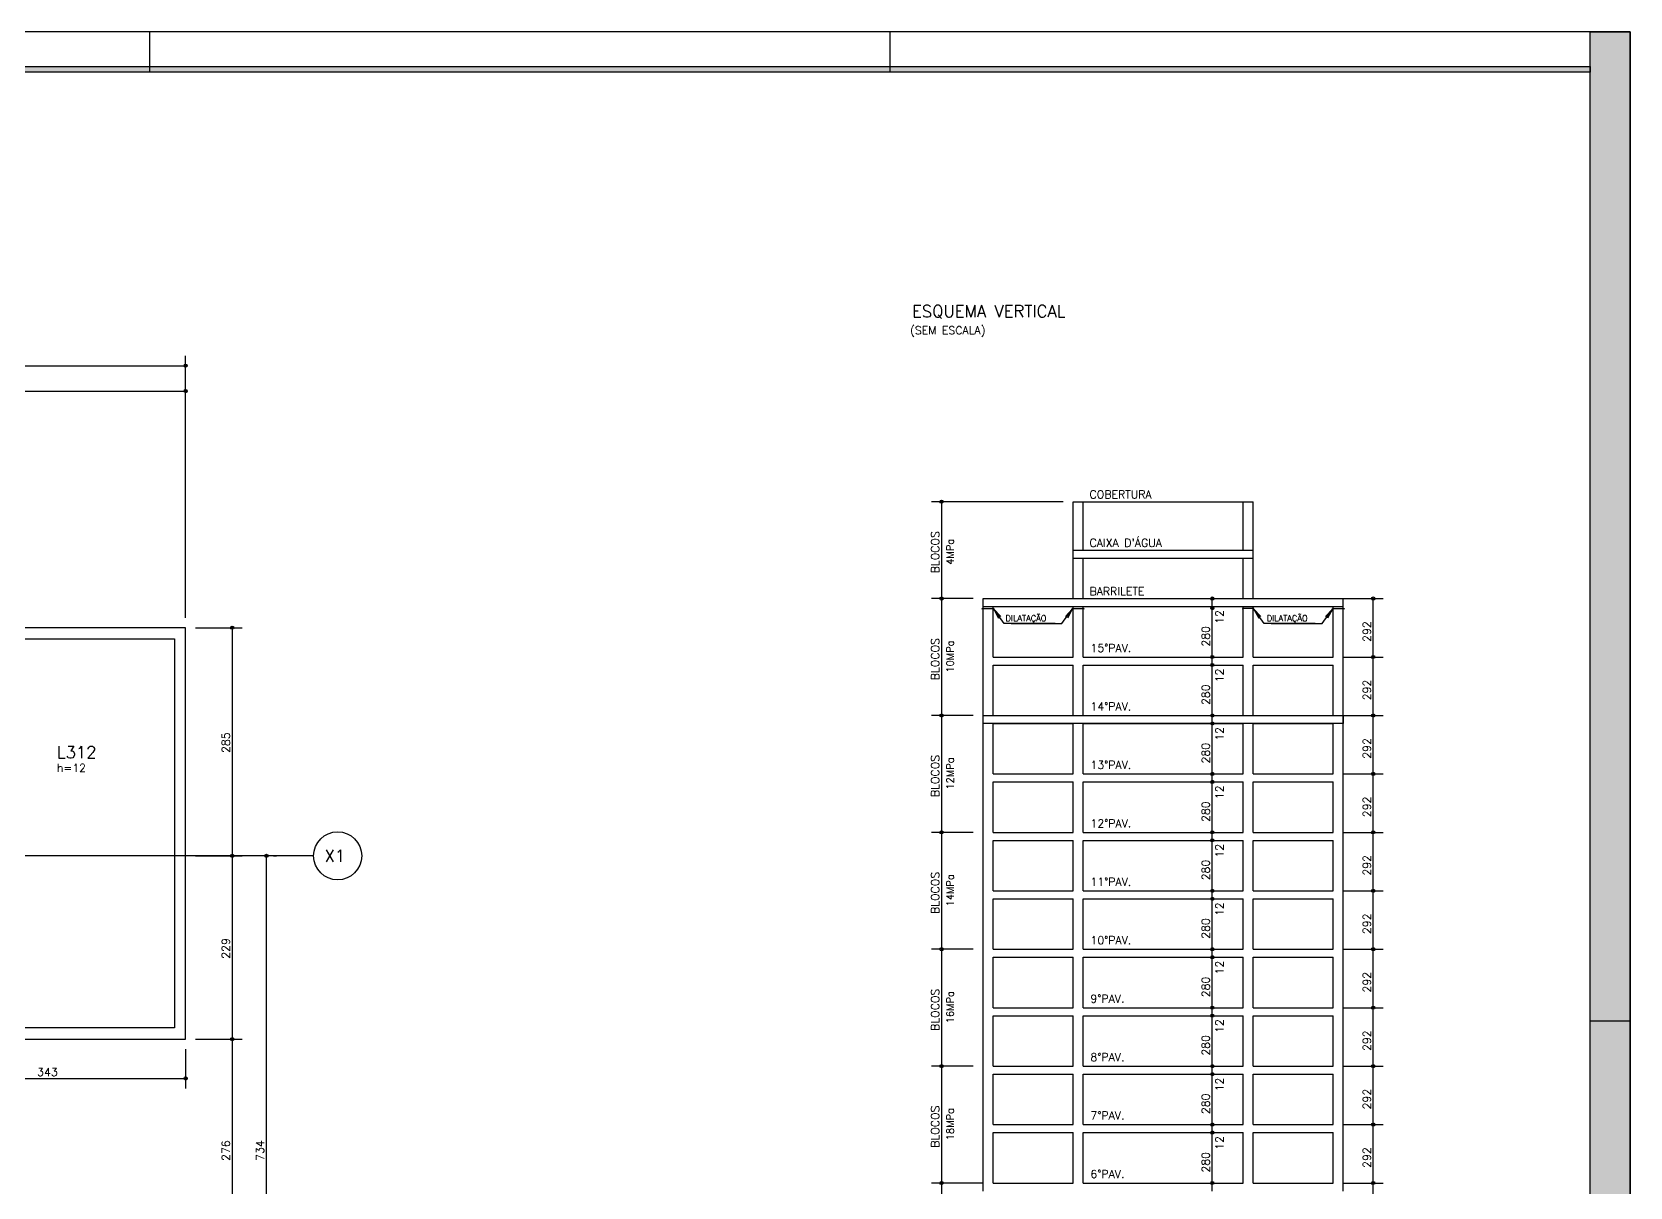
# Model space of a CAD drawing. Extents: x 187 to 6132, y -1204 to 3001.
# Drawn here: x 4135 to 6132, y 1558 to 3001 of the extents above; entities that cross this region are included whole.
import ezdxf

# ---------------------------------------------------------------- set-up
doc = ezdxf.new("R2010")
doc.units = 0
doc.header["$LTSCALE"] = 100
doc.header["$MEASUREMENT"] = 0
doc.layers.get('0').update_dxf_attribs({"color": 245, "linetype": 'CONTINUOUS'})
for name, color, linetype in [('01', 7, 'CONTINUOUS'), ('10', 7, 'CONTINUOUS'), ('13', 7, 'CONTINUOUS'), ('16', 5, 'CONTINUOUS'), ('17', 5, 'CONTINUOUS'), ('18', 4, 'CONTINUOUS'), ('221', 102, 'CONTINUOUS'), ('235', 7, 'CONTINUOUS'), ('30', 7, 'CONTINUOUS')]:
    doc.layers.add(name, color=color, linetype=linetype)
doc.styles.get("Standard").update_dxf_attribs({"font": 'ROMANS.SHX'})

msp = doc.modelspace()

# ---------------------------------------------------------------- linework, layer by layer
for p, q in [((4281.530458, 3000.709975), (4281.530458, 2950.709975)), ((5206.530458, 3000.709975), (5206.530458, 2950.709975)), ((5435.608745, 2353.478705), (5435.608745, 2413.978708)), ((5435.608745, 2413.978708), (5448.10874, 2413.978708)), ((5435.608745, 2353.478708), (5435.608745, 2403.978712)), ((5448.10874, 2353.478673), (5448.10874, 2413.978708)), ((5448.10874, 2413.978708), (5648.10866, 2413.978708)), ((5448.10874, 2353.478675), (5448.10874, 2403.978712)), ((5648.10866, 2353.478673), (5648.10866, 2413.978708)), ((5648.10866, 2413.978708), (5660.608655, 2413.978708)), ((5648.10866, 2353.478675), (5648.10866, 2403.978712)), ((5660.608655, 2353.478673), (5660.608655, 2413.978708)), ((5660.608655, 2353.478675), (5660.608655, 2403.978712)), ((5435.608745, 2292.978705), (5435.608745, 2353.478708)), ((5435.608745, 2353.478708), (5660.608655, 2353.478708)), ((5435.608745, 2292.978708), (5435.608745, 2343.478712)), ((5435.608745, 2343.478712), (5660.608655, 2343.478712)), ((5448.10874, 2292.978673), (5448.10874, 2343.478712)), ((5448.10874, 2292.978675), (5448.10874, 2343.478712)), ((5545.760661, 2343.478712), (5648.10866, 2343.478712)), ((5545.760661, 2343.478712), (5648.10866, 2343.478712)), ((5545.760661, 2343.478712), (5648.10866, 2343.478712)), ((5545.760661, 2343.478712), (5648.10866, 2343.478712)), ((5545.760661, 2343.478712), (5648.10866, 2343.478712)), ((5648.10866, 2292.978675), (5648.10866, 2343.478712)), ((5648.10866, 2292.978673), (5648.10866, 2343.478709)), ((5660.608655, 2292.978673), (5660.608655, 2353.478708)), ((5660.608655, 2292.978675), (5660.608655, 2343.478712)), ((5323.10879, 2282.978815), (5323.10879, 2292.978811)), ((5323.10879, 2292.978708), (5773.10861, 2292.978708)), ((5323.10879, 2282.978712), (5323.10879, 2292.978708)), ((5323.10879, 2219.978811), (5323.10879, 2282.978815)), ((5323.10879, 2282.978712), (5448.10874, 2282.978712)), ((5323.10879, 2219.978708), (5323.10879, 2282.978712)), ((5335.608785, 2219.978811), (5335.608785, 2282.978815)), ((5335.608785, 2219.978708), (5335.608785, 2282.978712)), ((5435.608745, 2219.978811), (5435.608745, 2282.978815)), ((5435.608745, 2219.978811), (5435.608745, 2282.978815)), ((5435.608745, 2219.978708), (5435.608745, 2282.978712)), ((5435.608745, 2219.978708), (5435.608745, 2282.978712)), ((5448.10874, 2219.978811), (5448.10874, 2282.978815)), ((5448.10874, 2282.978712), (5648.10866, 2282.978712)), ((5448.10874, 2219.978708), (5448.10874, 2282.978712)), ((5648.10866, 2219.978811), (5648.10866, 2282.978815)), ((5648.10866, 2282.978712), (5773.10861, 2282.978712)), ((5648.10866, 2219.978708), (5648.10866, 2282.978712)), ((5660.608655, 2219.978811), (5660.608655, 2282.978815)), ((5660.608655, 2219.978811), (5660.608655, 2282.978815)), ((5660.608655, 2219.978708), (5660.608655, 2282.978712)), ((5660.608655, 2219.978708), (5660.608655, 2282.978712)), ((5760.608615, 2219.978811), (5760.608615, 2282.978815)), ((5760.608615, 2219.978708), (5760.608615, 2282.978712)), ((5773.10861, 2282.978815), (5773.10861, 2292.978811)), ((5773.10861, 2282.978712), (5773.10861, 2292.978708)), ((5773.10861, 2219.978811), (5773.10861, 2282.978815)), ((5773.10861, 2219.978708), (5773.10861, 2282.978712)), ((5323.10879, 2209.978712), (5323.10879, 2219.978708)), ((5335.608785, 2219.978708), (5435.608745, 2219.978708)), ((5448.10874, 2219.978708), (5648.10866, 2219.978708)), ((5660.608655, 2219.978708), (5760.608615, 2219.978708)), ((5773.10861, 2209.978712), (5773.10861, 2219.978708)), ((5323.10879, 2146.978708), (5323.10879, 2209.978712)), ((5335.608785, 2146.978708), (5335.608785, 2209.978712)), ((5335.608785, 2209.978712), (5435.608745, 2209.978712)), ((5435.608745, 2146.978708), (5435.608745, 2209.978712)), ((5435.608745, 2146.978708), (5435.608745, 2209.978712)), ((5448.10874, 2146.978708), (5448.10874, 2209.978712)), ((5448.10874, 2209.978712), (5648.10866, 2209.978712)), ((5648.10866, 2146.978708), (5648.10866, 2209.978712)), ((5660.608655, 2146.978708), (5660.608655, 2209.978712)), ((5660.608655, 2146.978708), (5660.608655, 2209.978712)), ((5660.608655, 2209.978712), (5760.608615, 2209.978712)), ((5760.608615, 2146.978708), (5760.608615, 2209.978712)), ((5773.10861, 2146.978708), (5773.10861, 2209.978712)), ((5323.10879, 2136.978609), (5323.10879, 2146.978605)), ((5323.10879, 2073.978605), (5323.10879, 2136.978609)), ((5335.608785, 2146.978605), (5435.608745, 2146.978605)), ((5335.608785, 2073.978605), (5335.608785, 2136.978609)), ((5335.608785, 2136.978609), (5435.608745, 2136.978609)), ((5435.608745, 2073.978605), (5435.608745, 2136.978609)), ((5435.608745, 2073.978605), (5435.608745, 2136.978609)), ((5448.10874, 2146.978605), (5648.10866, 2146.978605)), ((5448.10874, 2073.978605), (5448.10874, 2136.978609)), ((5448.10874, 2136.978609), (5648.10866, 2136.978609)), ((5648.10866, 2073.978605), (5648.10866, 2136.978609)), ((5660.608655, 2146.978605), (5760.608615, 2146.978605)), ((5660.608655, 2073.978605), (5660.608655, 2136.978609)), ((5660.608655, 2073.978605), (5660.608655, 2136.978609)), ((5660.608655, 2136.978609), (5760.608615, 2136.978609)), ((5760.608615, 2073.978605), (5760.608615, 2136.978609)), ((5773.10861, 2136.978609), (5773.10861, 2146.978605)), ((5773.10861, 2073.978605), (5773.10861, 2136.978609)), ((5323.10879, 2063.978506), (5323.10879, 2073.978502)), ((5323.10879, 2000.978502), (5323.10879, 2063.978506)), ((5335.608785, 2073.978502), (5435.608745, 2073.978502)), ((5335.608785, 2000.978502), (5335.608785, 2063.978506)), ((5335.608785, 2063.978506), (5435.608745, 2063.978506)), ((5435.608745, 2000.978502), (5435.608745, 2063.978506)), ((5435.608745, 2000.978502), (5435.608745, 2063.978506)), ((5448.10874, 2073.978502), (5648.10866, 2073.978502)), ((5448.10874, 2000.978502), (5448.10874, 2063.978506)), ((5448.10874, 2063.978506), (5648.10866, 2063.978506)), ((5648.10866, 2000.978502), (5648.10866, 2063.978506)), ((5660.608655, 2073.978502), (5760.608615, 2073.978502)), ((5660.608655, 2000.978502), (5660.608655, 2063.978506)), ((5660.608655, 2000.978502), (5660.608655, 2063.978506)), ((5660.608655, 2063.978506), (5760.608615, 2063.978506)), ((5760.608615, 2000.978502), (5760.608615, 2063.978506)), ((5773.10861, 2063.978506), (5773.10861, 2073.978502)), ((5773.10861, 2000.978502), (5773.10861, 2063.978506)), ((5323.10879, 1990.978402), (5323.10879, 2000.978398)), ((5335.608785, 2000.978398), (5435.608745, 2000.978398)), ((5448.10874, 2000.978398), (5648.10866, 2000.978398)), ((5660.608655, 2000.978398), (5760.608615, 2000.978398)), ((5773.10861, 1990.978402), (5773.10861, 2000.978398)), ((5323.10879, 1927.978398), (5323.10879, 1990.978402)), ((5335.608785, 1927.978398), (5335.608785, 1990.978402)), ((5335.608785, 1990.978402), (5435.608745, 1990.978402)), ((5435.608745, 1927.978398), (5435.608745, 1990.978402)), ((5435.608745, 1927.978398), (5435.608745, 1990.978402)), ((5448.10874, 1927.978398), (5448.10874, 1990.978402)), ((5448.10874, 1990.978402), (5648.10866, 1990.978402)), ((5648.10866, 1927.978398), (5648.10866, 1990.978402)), ((5660.608655, 1927.978398), (5660.608655, 1990.978402)), ((5660.608655, 1927.978398), (5660.608655, 1990.978402)), ((5660.608655, 1990.978402), (5760.608615, 1990.978402)), ((5760.608615, 1927.978398), (5760.608615, 1990.978402)), ((5773.10861, 1927.978398), (5773.10861, 1990.978402)), ((5323.10879, 1917.978299), (5323.10879, 1927.978295)), ((5323.10879, 1854.978295), (5323.10879, 1917.978299)), ((5335.608785, 1927.978295), (5435.608745, 1927.978295)), ((5335.608785, 1854.978295), (5335.608785, 1917.978299)), ((5335.608785, 1917.978299), (5435.608745, 1917.978299)), ((5435.608745, 1854.978295), (5435.608745, 1917.978299)), ((5435.608745, 1854.978295), (5435.608745, 1917.978299)), ((5448.10874, 1927.978295), (5648.10866, 1927.978295)), ((5448.10874, 1854.978295), (5448.10874, 1917.978299)), ((5448.10874, 1917.978299), (5648.10866, 1917.978299)), ((5648.10866, 1854.978295), (5648.10866, 1917.978299)), ((5660.608655, 1927.978295), (5760.608615, 1927.978295)), ((5660.608655, 1854.978295), (5660.608655, 1917.978299)), ((5660.608655, 1854.978295), (5660.608655, 1917.978299)), ((5660.608655, 1917.978299), (5760.608615, 1917.978299)), ((5760.608615, 1854.978295), (5760.608615, 1917.978299)), ((5773.10861, 1917.978299), (5773.10861, 1927.978295)), ((5773.10861, 1854.978295), (5773.10861, 1917.978299)), ((5323.10879, 1844.978196), (5323.10879, 1854.978192)), ((5323.10879, 1781.978192), (5323.10879, 1844.978196)), ((5335.608785, 1854.978192), (5435.608745, 1854.978192)), ((5335.608785, 1781.978192), (5335.608785, 1844.978196)), ((5335.608785, 1844.978196), (5435.608745, 1844.978196)), ((5435.608745, 1781.978192), (5435.608745, 1844.978196)), ((5435.608745, 1781.978192), (5435.608745, 1844.978196)), ((5448.10874, 1854.978192), (5648.10866, 1854.978192)), ((5448.10874, 1781.978192), (5448.10874, 1844.978196)), ((5448.10874, 1844.978196), (5648.10866, 1844.978196)), ((5648.10866, 1781.978192), (5648.10866, 1844.978196)), ((5660.608655, 1854.978192), (5760.608615, 1854.978192)), ((5660.608655, 1781.978192), (5660.608655, 1844.978196)), ((5660.608655, 1781.978192), (5660.608655, 1844.978196)), ((5660.608655, 1844.978196), (5760.608615, 1844.978196)), ((5760.608615, 1781.978192), (5760.608615, 1844.978196)), ((5773.10861, 1844.978196), (5773.10861, 1854.978192)), ((5773.10861, 1781.978192), (5773.10861, 1844.978196)), ((5323.10879, 1771.978093), (5323.10879, 1781.978089)), ((5335.608785, 1781.978089), (5435.608745, 1781.978089)), ((5448.10874, 1781.978089), (5648.10866, 1781.978089)), ((5660.608655, 1781.978089), (5760.608615, 1781.978089)), ((5773.10861, 1771.978093), (5773.10861, 1781.978089)), ((5323.10879, 1708.978089), (5323.10879, 1771.978093)), ((5335.608785, 1708.978089), (5335.608785, 1771.978093)), ((5335.608785, 1771.978093), (5435.608745, 1771.978093)), ((5435.608745, 1708.978089), (5435.608745, 1771.978093)), ((5435.608745, 1708.978089), (5435.608745, 1771.978093)), ((5448.10874, 1708.978089), (5448.10874, 1771.978093)), ((5448.10874, 1771.978093), (5648.10866, 1771.978093)), ((5648.10866, 1708.978089), (5648.10866, 1771.978093)), ((5660.608655, 1708.978089), (5660.608655, 1771.978093)), ((5660.608655, 1708.978089), (5660.608655, 1771.978093)), ((5660.608655, 1771.978093), (5760.608615, 1771.978093)), ((5760.608615, 1708.978089), (5760.608615, 1771.978093)), ((5773.10861, 1708.978089), (5773.10861, 1771.978093)), ((6081.530458, 1765.709975), (6131.530458, 1765.709975)), ((5323.10879, 1698.977989), (5323.10879, 1708.977985)), ((5323.10879, 1635.977985), (5323.10879, 1698.977989)), ((5335.608785, 1708.977985), (5435.608745, 1708.977985)), ((5335.608785, 1635.977985), (5335.608785, 1698.977989)), ((5335.608785, 1698.977989), (5435.608745, 1698.977989)), ((5435.608745, 1635.977985), (5435.608745, 1698.977989)), ((5435.608745, 1635.977985), (5435.608745, 1698.977989)), ((5448.10874, 1708.977985), (5648.10866, 1708.977985)), ((5448.10874, 1635.977985), (5448.10874, 1698.977989)), ((5448.10874, 1698.977989), (5648.10866, 1698.977989)), ((5648.10866, 1635.977985), (5648.10866, 1698.977989)), ((5660.608655, 1708.977985), (5760.608615, 1708.977985)), ((5660.608655, 1635.977985), (5660.608655, 1698.977989)), ((5660.608655, 1635.977985), (5660.608655, 1698.977989)), ((5660.608655, 1698.977989), (5760.608615, 1698.977989)), ((5760.608615, 1635.977985), (5760.608615, 1698.977989)), ((5773.10861, 1698.977989), (5773.10861, 1708.977985)), ((5773.10861, 1635.977985), (5773.10861, 1698.977989)), ((5323.10879, 1625.977886), (5323.10879, 1635.977882)), ((5323.10879, 1562.977882), (5323.10879, 1625.977886)), ((5335.608785, 1635.977882), (5435.608745, 1635.977882)), ((5335.608785, 1562.977882), (5335.608785, 1625.977886)), ((5335.608785, 1625.977886), (5435.608745, 1625.977886)), ((5435.608745, 1562.977882), (5435.608745, 1625.977886)), ((5435.608745, 1562.977882), (5435.608745, 1625.977886)), ((5448.10874, 1635.977882), (5648.10866, 1635.977882)), ((5448.10874, 1562.977882), (5448.10874, 1625.977886)), ((5448.10874, 1625.977886), (5648.10866, 1625.977886)), ((5648.10866, 1562.977882), (5648.10866, 1625.977886)), ((5660.608655, 1635.977882), (5760.608615, 1635.977882)), ((5660.608655, 1562.977882), (5660.608655, 1625.977886)), ((5660.608655, 1562.977882), (5660.608655, 1625.977886)), ((5660.608655, 1625.977886), (5760.608615, 1625.977886)), ((5760.608615, 1562.977882), (5760.608615, 1625.977886)), ((5773.10861, 1625.977886), (5773.10861, 1635.977882)), ((5773.10861, 1562.977882), (5773.10861, 1625.977886)), ((5323.10879, 1552.977783), (5323.10879, 1562.977779)), ((5335.608785, 1562.977779), (5435.608745, 1562.977779)), ((5448.10874, 1562.977779), (5648.10866, 1562.977779)), ((5660.608655, 1562.977779), (5760.608615, 1562.977779)), ((5773.10861, 1552.977783), (5773.10861, 1562.977779))]:
    msp.add_line(p, q)
for points in [[(186.530458, -1204.290025), (6131.530458, -1204.290025), (6131.530458, 3000.709975), (186.530458, 3000.709975), (186.530458, -1204.290025)], [(6081.530458, 3000.709975), (6131.530458, 3000.709975), (6131.530458, -1204.290025), (6081.530458, -1204.290025), (6081.530458, 3000.709975)], [(6081.530458, -1154.290025), (6081.530458, -1161.290025), (304.530458, -1161.290025), (304.530458, 2957.709975), (6081.530458, 2957.709975), (6081.530458, 2950.709975), (311.530458, 2950.709975), (311.530458, -1154.290025), (6081.530458, -1154.290025)], [(311.530458, -1154.290025), (6081.530458, -1154.290025), (6081.530458, 2950.709975), (311.530458, 2950.709975), (311.530458, -1154.290025)]]:
    msp.add_lwpolyline(points)
for points in [[(311.530458, 2950.709975), (304.530458, 2957.709975), (6081.530458, 2957.709975)], [(311.530458, 2950.709975), (6081.530458, 2957.709975), (6081.530458, 2950.709975)]]:
    msp.add_solid(points)
at = {"layer": '01'}
for points in [[(4326.595874, 1742.626464), (4326.595874, 2256.626464), (3571.595874, 2256.626464)], [(4032.595874, 1982.626464), (4046.595874, 1982.626464), (4046.595874, 2242.626464), (4312.595874, 2242.626464), (4312.595874, 1756.626464), (3886.595874, 1756.626464), (3886.595874, 1891.626464), (3557.595874, 1891.626464), (3557.595874, 1691.626464), (3227.595874, 1691.626464), (3227.595874, 1611.626464), (3126.595874, 1611.626464), (3126.595874, 2242.626464), (3892.595874, 2242.626464), (3892.595874, 1982.626464), (3906.595874, 1982.626464), (3906.595874, 2242.626464), (4032.595874, 2242.626464), (4032.595874, 1982.626464)], [(3983.595867, 1742.626464), (4326.595874, 1742.626464)]]:
    msp.add_lwpolyline(points, dxfattribs=at)
at = {"layer": '17'}
for points in [[(5322.108785, 2279.556266), (5322.108785, 2280.556266), (5336.608785, 2280.556266), (5336.608785, 2279.556266)], [(5434.60874, 2279.556266), (5434.60874, 2280.556266), (5449.10874, 2280.556266), (5449.10874, 2279.556266)], [(5661.60866, 2279.556266), (5661.60866, 2280.556266), (5647.10866, 2280.556266), (5647.10866, 2279.556266)], [(5759.60861, 2279.556266), (5759.60861, 2280.556266), (5774.10861, 2280.556266), (5774.10861, 2279.556266)]]:
    msp.add_lwpolyline(points, dxfattribs=at)
at = {"layer": '18'}
msp.add_line((4486.595874, 1971.626464), (482.595874, 1971.626464), dxfattribs=at)
msp.add_circle((4516.595874, 1971.626464), 30, dxfattribs=at)
at = {"layer": '221', "color": 11, "linetype": 'Continuous'}
for p, q in [((4326.595874, 2281.626464), (4326.595874, 2596.36242)), ((3326.595874, 2583.86242), (4326.595874, 2583.86242)), ((4326.595874, 2269.126464), (4326.595874, 2564.600662)), ((3571.596, 2552.100662), (4326.595874, 2552.100662)), ((5423.108745, 2413.978708), (5258.750938, 2413.978708)), ((5271.250938, 2413.978708), (5271.250938, 2292.978191)), ((5310.608785, 2292.978398), (5258.750938, 2292.978398)), ((5310.60879, 2292.978191), (5258.750938, 2292.978191)), ((5271.250938, 2292.978398), (5271.250938, 2146.978191)), ((4339.095874, 2256.626464), (4397.323784, 2256.626464)), ((4384.823784, 2256.626464), (4384.823784, 1971.626464)), ((5310.608785, 2146.978295), (5258.750938, 2146.978295)), ((5310.60879, 2146.978191), (5258.750938, 2146.978191)), ((5271.250938, 2146.978295), (5271.250938, 2000.978088)), ((5310.608785, 2000.978192), (5258.750938, 2000.978192)), ((5310.60879, 2000.978088), (5258.750938, 2000.978088)), ((5271.250938, 2000.978192), (5271.250938, 1854.977984)), ((4339.095874, 1971.626464), (4397.323784, 1971.626464)), ((4339.095874, 1971.626464), (4397.323784, 1971.626464)), ((4384.823784, 1971.626464), (4384.823784, 1742.626464)), ((4427.581807, 1237.626464), (4427.581807, 1971.626464)), ((4436.595874, 1971.626464), (4440.081807, 1971.626464)), ((5310.608785, 1854.978089), (5258.750938, 1854.978089)), ((5310.60879, 1854.977984), (5258.750938, 1854.977984)), ((5271.250938, 1854.978089), (5271.250938, 1708.977881)), ((4339.095874, 1742.626464), (4397.323784, 1742.626464)), ((4339.095874, 1742.626464), (4397.323784, 1742.626464)), ((4384.823784, 1742.626464), (4384.823784, 1466.626464)), ((4326.595874, 1730.126464), (4326.595874, 1681.095785)), ((5310.608785, 1708.977985), (5258.750938, 1708.977985)), ((5310.60879, 1708.977881), (5258.750938, 1708.977881)), ((5271.250938, 1708.977985), (5271.250938, 1562.977778)), ((3983.595741, 1693.595785), (4326.595874, 1693.595785)), ((5323.108785, 1562.977882), (5258.750938, 1562.977882)), ((5310.60879, 1562.977778), (5258.750938, 1562.977778)), ((5271.250938, 1562.977882), (5271.250938, 1343.977468))]:
    msp.add_line(p, q, dxfattribs=at)
at = {"layer": '221'}
for p, q in [((5609.552236, 2280.978735), (5609.552236, 2292.978731)), ((5609.552236, 2282.978712), (5609.552236, 2292.978708)), ((5609.552236, 2280.978737), (5609.552236, 2290.978733)), ((5609.552236, 2219.978708), (5609.552236, 2282.978712)), ((5773.10861, 2292.978731), (5822.60861, 2292.978731)), ((5773.10861, 2292.978731), (5822.60861, 2292.978731)), ((5773.10861, 2292.978708), (5822.60861, 2292.978708)), ((5794.180246, 2292.978915), (5823.10861, 2292.978915)), ((5794.180246, 2292.978811), (5823.10861, 2292.978811)), ((5794.180246, 2292.978708), (5823.10861, 2292.978708)), ((5810.60861, 2219.978708), (5810.60861, 2292.978708)), ((5609.552236, 2209.978712), (5609.552236, 2219.978708)), ((5773.10861, 2219.978708), (5822.60861, 2219.978708)), ((5794.180246, 2219.978811), (5823.10861, 2219.978811)), ((5794.180246, 2219.978708), (5823.10861, 2219.978708)), ((5810.60861, 2219.978811), (5810.60861, 2219.978708)), ((5810.60861, 2146.978708), (5810.60861, 2219.978708)), ((5609.552236, 2146.978708), (5609.552236, 2209.978712)), ((5609.552236, 2136.978609), (5609.552236, 2146.978605)), ((5609.552236, 2073.978605), (5609.552236, 2136.978609)), ((5773.10861, 2146.978605), (5822.60861, 2146.978605)), ((5794.180246, 2146.978708), (5823.10861, 2146.978708)), ((5794.180246, 2146.978605), (5823.10861, 2146.978605)), ((5810.60861, 2073.978605), (5810.60861, 2146.978605)), ((5609.552236, 2063.978506), (5609.552236, 2073.978502)), ((5609.552236, 2000.978502), (5609.552236, 2063.978506)), ((5773.10861, 2073.978502), (5822.60861, 2073.978502)), ((5794.180246, 2073.978605), (5823.10861, 2073.978605)), ((5794.180246, 2073.978502), (5823.10861, 2073.978502)), ((5810.60861, 2000.978502), (5810.60861, 2073.978502)), ((5609.552236, 1990.978402), (5609.552236, 2000.978398)), ((5773.10861, 2000.978398), (5822.60861, 2000.978398)), ((5794.180246, 2000.978502), (5823.10861, 2000.978502)), ((5794.180246, 2000.978398), (5823.10861, 2000.978398)), ((5810.60861, 1927.978398), (5810.60861, 2000.978398)), ((5609.552236, 1927.978398), (5609.552236, 1990.978402)), ((5609.552236, 1917.978299), (5609.552236, 1927.978295)), ((5609.552236, 1854.978295), (5609.552236, 1917.978299)), ((5773.10861, 1927.978295), (5822.60861, 1927.978295)), ((5794.180246, 1927.978398), (5823.10861, 1927.978398)), ((5794.180246, 1927.978295), (5823.10861, 1927.978295)), ((5810.60861, 1854.978295), (5810.60861, 1927.978295)), ((5609.552236, 1844.978196), (5609.552236, 1854.978192)), ((5609.552236, 1781.978192), (5609.552236, 1844.978196)), ((5773.10861, 1854.978192), (5822.60861, 1854.978192)), ((5794.180246, 1854.978295), (5823.10861, 1854.978295)), ((5794.180246, 1854.978192), (5823.10861, 1854.978192)), ((5810.60861, 1781.978192), (5810.60861, 1854.978192)), ((5609.552236, 1771.978093), (5609.552236, 1781.978089)), ((5773.10861, 1781.978089), (5822.60861, 1781.978089)), ((5794.180246, 1781.978192), (5823.10861, 1781.978192)), ((5794.180246, 1781.978089), (5823.10861, 1781.978089)), ((5810.60861, 1708.978089), (5810.60861, 1781.978089)), ((5609.552236, 1708.978089), (5609.552236, 1771.978093)), ((5609.552236, 1698.977989), (5609.552236, 1708.977985)), ((5609.552236, 1635.977985), (5609.552236, 1698.977989)), ((5773.10861, 1708.977985), (5822.60861, 1708.977985)), ((5794.180246, 1708.978089), (5823.10861, 1708.978089)), ((5794.180246, 1708.977985), (5823.10861, 1708.977985)), ((5810.60861, 1635.977985), (5810.60861, 1708.977985)), ((5609.552236, 1625.977886), (5609.552236, 1635.977882)), ((5609.552236, 1562.977882), (5609.552236, 1625.977886)), ((5773.10861, 1635.977882), (5822.60861, 1635.977882)), ((5794.180246, 1635.977985), (5823.10861, 1635.977985)), ((5794.180246, 1635.977882), (5823.10861, 1635.977882)), ((5810.60861, 1562.977882), (5810.60861, 1635.977882)), ((5609.552236, 1552.977783), (5609.552236, 1562.977779)), ((5773.10861, 1562.977779), (5822.60861, 1562.977779)), ((5794.180246, 1562.977882), (5823.10861, 1562.977882)), ((5794.180246, 1562.977779), (5823.10861, 1562.977779)), ((5810.60861, 1489.977779), (5810.60861, 1562.977779))]:
    msp.add_line(p, q, dxfattribs=at)
for points in [[(5413.209983, 2261.797207), (5349.507317, 2261.797207), (5336.608785, 2279.556266), (5345.211821, 2270.487761), (5336.608785, 2279.556266), (5342.571577, 2268.570133)], [(5358.007548, 2261.797207), (5421.710214, 2261.797207), (5434.608745, 2279.556266), (5426.00571, 2270.487761), (5434.608745, 2279.556266), (5428.645953, 2268.570133)], [(5738.209858, 2261.797207), (5674.507192, 2261.797207), (5661.60866, 2279.556266), (5670.211696, 2270.487761), (5661.60866, 2279.556266), (5667.571452, 2268.570133)], [(5683.007418, 2261.797207), (5746.710084, 2261.797207), (5759.608615, 2279.556266), (5751.00558, 2270.487761), (5759.608615, 2279.556266), (5753.645823, 2268.570133)]]:
    msp.add_lwpolyline(points, dxfattribs=at)
at = {"layer": '221', "color": 11, "linetype": 'Continuous'}
for centre, radius in [((4326.595874, 2583.86242), 2), ((4326.595874, 2583.86242), 1), ((4326.595874, 2552.100662), 2), ((4326.595874, 2552.100662), 1), ((5271.250938, 2413.978708), 2), ((5271.250938, 2413.978708), 1), ((5271.250938, 2292.978398), 2), ((5271.250938, 2292.978191), 2), ((5271.250938, 2292.978398), 1), ((5271.250938, 2292.978191), 1), ((4384.823784, 2256.626464), 2), ((4384.823784, 2256.626464), 1), ((5271.250938, 2146.978295), 2), ((5271.250938, 2146.978191), 2), ((5271.250938, 2146.978295), 1), ((5271.250938, 2146.978191), 1), ((5271.250938, 2000.978192), 2), ((5271.250938, 2000.978088), 2), ((5271.250938, 2000.978192), 1), ((5271.250938, 2000.978088), 1), ((4384.823784, 1971.626464), 2), ((4384.823784, 1971.626464), 2), ((4384.823784, 1971.626464), 1), ((4384.823784, 1971.626464), 1), ((4427.581807, 1971.626464), 2), ((4427.581807, 1971.626464), 1), ((5271.250938, 1854.978089), 2), ((5271.250938, 1854.977984), 2), ((5271.250938, 1854.978089), 1), ((5271.250938, 1854.977984), 1), ((4384.823784, 1742.626464), 2), ((4384.823784, 1742.626464), 2), ((4384.823784, 1742.626464), 1), ((4384.823784, 1742.626464), 1), ((5271.250938, 1708.977985), 2), ((5271.250938, 1708.977881), 2), ((5271.250938, 1708.977985), 1), ((5271.250938, 1708.977881), 1), ((4326.595874, 1693.595785), 2), ((4326.595874, 1693.595785), 1), ((5271.250938, 1562.977882), 2), ((5271.250938, 1562.977778), 2), ((5271.250938, 1562.977882), 1), ((5271.250938, 1562.977778), 1)]:
    msp.add_circle(centre, radius, dxfattribs=at)
at = {"layer": '221'}
for centre, radius in [((5609.552236, 2292.978732), 2), ((5609.552236, 2292.978732), 2), ((5609.552236, 2292.978732), 2), ((5609.552236, 2292.978731), 2), ((5609.552236, 2292.978731), 2), ((5609.552236, 2292.978731), 2), ((5609.552236, 2292.978708), 2), ((5609.552236, 2280.978737), 2), ((5609.552236, 2280.978737), 2), ((5609.552236, 2280.978735), 2), ((5609.552236, 2280.978735), 2), ((5609.552236, 2292.978732), 1), ((5609.552236, 2292.978732), 1), ((5609.552236, 2292.978732), 1), ((5609.552236, 2292.978731), 1), ((5609.552236, 2292.978731), 1), ((5609.552236, 2292.978731), 1), ((5609.552236, 2292.978708), 1), ((5609.552236, 2280.978737), 1), ((5609.552236, 2280.978737), 1), ((5609.552236, 2280.978735), 1), ((5609.552236, 2280.978735), 1), ((5810.60861, 2292.978811), 2), ((5810.60861, 2292.978811), 2), ((5810.60861, 2292.978811), 2), ((5810.60861, 2292.978811), 2), ((5810.60861, 2292.978811), 2), ((5810.60861, 2292.978811), 2), ((5810.60861, 2292.978811), 2), ((5810.60861, 2292.978811), 2), ((5810.60861, 2292.978811), 2), ((5810.60861, 2292.978731), 2), ((5810.60861, 2292.978731), 2), ((5810.60861, 2292.978731), 2), ((5810.60861, 2292.978731), 2), ((5810.60861, 2292.978708), 2), ((5810.60861, 2292.978708), 2), ((5810.60861, 2292.978708), 2), ((5810.60861, 2292.978708), 2), ((5810.60861, 2292.978708), 2), ((5810.60861, 2292.978708), 2), ((5810.60861, 2292.978708), 2), ((5810.60861, 2292.978708), 2), ((5810.60861, 2292.978708), 2), ((5810.60861, 2292.978708), 2), ((5810.60861, 2292.978811), 1), ((5810.60861, 2292.978811), 1), ((5810.60861, 2292.978811), 1), ((5810.60861, 2292.978811), 1), ((5810.60861, 2292.978811), 1), ((5810.60861, 2292.978811), 1), ((5810.60861, 2292.978811), 1), ((5810.60861, 2292.978811), 1), ((5810.60861, 2292.978811), 1), ((5810.60861, 2292.978731), 1), ((5810.60861, 2292.978731), 1), ((5810.60861, 2292.978731), 1), ((5810.60861, 2292.978731), 1), ((5810.60861, 2292.978708), 1), ((5810.60861, 2292.978708), 1), ((5810.60861, 2292.978708), 1), ((5810.60861, 2292.978708), 1), ((5810.60861, 2292.978708), 1), ((5810.60861, 2292.978708), 1), ((5810.60861, 2292.978708), 1), ((5810.60861, 2292.978708), 1), ((5810.60861, 2292.978708), 1), ((5810.60861, 2292.978708), 1), ((5609.552236, 2219.978708), 2), ((5609.552236, 2219.978708), 1), ((5810.60861, 2219.978708), 2), ((5810.60861, 2219.978708), 2), ((5810.60861, 2219.978708), 2), ((5810.60861, 2219.978708), 2), ((5810.60861, 2219.978708), 2), ((5810.60861, 2219.978708), 2), ((5810.60861, 2219.978708), 2), ((5810.60861, 2219.978708), 2), ((5810.60861, 2219.978708), 2), ((5810.60861, 2219.978708), 2), ((5810.60861, 2219.978708), 1), ((5810.60861, 2219.978708), 1), ((5810.60861, 2219.978708), 1), ((5810.60861, 2219.978708), 1), ((5810.60861, 2219.978708), 1), ((5810.60861, 2219.978708), 1), ((5810.60861, 2219.978708), 1), ((5810.60861, 2219.978708), 1), ((5810.60861, 2219.978708), 1), ((5810.60861, 2219.978708), 1), ((5609.552236, 2209.978712), 2), ((5609.552236, 2209.978712), 2), ((5609.552236, 2209.978712), 1), ((5609.552236, 2209.978712), 1), ((5609.552236, 2146.978605), 2), ((5609.552236, 2136.978609), 2), ((5609.552236, 2136.978609), 2), ((5609.552236, 2146.978605), 1), ((5609.552236, 2136.978609), 1), ((5609.552236, 2136.978609), 1), ((5810.60861, 2146.978605), 2), ((5810.60861, 2146.978605), 2), ((5810.60861, 2146.978605), 2), ((5810.60861, 2146.978605), 2), ((5810.60861, 2146.978605), 2), ((5810.60861, 2146.978605), 2), ((5810.60861, 2146.978605), 2), ((5810.60861, 2146.978605), 2), ((5810.60861, 2146.978605), 2), ((5810.60861, 2146.978605), 2), ((5810.60861, 2146.978605), 1), ((5810.60861, 2146.978605), 1), ((5810.60861, 2146.978605), 1), ((5810.60861, 2146.978605), 1), ((5810.60861, 2146.978605), 1), ((5810.60861, 2146.978605), 1), ((5810.60861, 2146.978605), 1), ((5810.60861, 2146.978605), 1), ((5810.60861, 2146.978605), 1), ((5810.60861, 2146.978605), 1), ((5609.552236, 2073.978502), 2), ((5609.552236, 2063.978506), 2), ((5609.552236, 2063.978506), 2), ((5609.552236, 2073.978502), 1), ((5609.552236, 2063.978506), 1), ((5609.552236, 2063.978506), 1), ((5810.60861, 2073.978502), 2), ((5810.60861, 2073.978502), 2), ((5810.60861, 2073.978502), 2), ((5810.60861, 2073.978502), 2), ((5810.60861, 2073.978502), 2), ((5810.60861, 2073.978502), 2), ((5810.60861, 2073.978502), 2), ((5810.60861, 2073.978502), 2), ((5810.60861, 2073.978502), 2), ((5810.60861, 2073.978502), 2), ((5810.60861, 2073.978502), 1), ((5810.60861, 2073.978502), 1), ((5810.60861, 2073.978502), 1), ((5810.60861, 2073.978502), 1), ((5810.60861, 2073.978502), 1), ((5810.60861, 2073.978502), 1), ((5810.60861, 2073.978502), 1), ((5810.60861, 2073.978502), 1), ((5810.60861, 2073.978502), 1), ((5810.60861, 2073.978502), 1), ((5609.552236, 2000.978398), 2), ((5609.552236, 2000.978398), 1), ((5810.60861, 2000.978398), 2), ((5810.60861, 2000.978398), 2), ((5810.60861, 2000.978398), 2), ((5810.60861, 2000.978398), 2), ((5810.60861, 2000.978398), 2), ((5810.60861, 2000.978398), 2), ((5810.60861, 2000.978398), 2), ((5810.60861, 2000.978398), 2), ((5810.60861, 2000.978398), 2), ((5810.60861, 2000.978398), 2), ((5810.60861, 2000.978398), 1), ((5810.60861, 2000.978398), 1), ((5810.60861, 2000.978398), 1), ((5810.60861, 2000.978398), 1), ((5810.60861, 2000.978398), 1), ((5810.60861, 2000.978398), 1), ((5810.60861, 2000.978398), 1), ((5810.60861, 2000.978398), 1), ((5810.60861, 2000.978398), 1), ((5810.60861, 2000.978398), 1), ((5609.552236, 1990.978402), 2), ((5609.552236, 1990.978402), 2), ((5609.552236, 1990.978402), 1), ((5609.552236, 1990.978402), 1), ((5609.552236, 1927.978295), 2), ((5609.552236, 1917.978299), 2), ((5609.552236, 1917.978299), 2), ((5609.552236, 1927.978295), 1), ((5609.552236, 1917.978299), 1), ((5609.552236, 1917.978299), 1), ((5810.60861, 1927.978295), 2), ((5810.60861, 1927.978295), 2), ((5810.60861, 1927.978295), 2), ((5810.60861, 1927.978295), 2), ((5810.60861, 1927.978295), 2), ((5810.60861, 1927.978295), 2), ((5810.60861, 1927.978295), 2), ((5810.60861, 1927.978295), 2), ((5810.60861, 1927.978295), 2), ((5810.60861, 1927.978295), 2), ((5810.60861, 1927.978295), 1), ((5810.60861, 1927.978295), 1), ((5810.60861, 1927.978295), 1), ((5810.60861, 1927.978295), 1), ((5810.60861, 1927.978295), 1), ((5810.60861, 1927.978295), 1), ((5810.60861, 1927.978295), 1), ((5810.60861, 1927.978295), 1), ((5810.60861, 1927.978295), 1), ((5810.60861, 1927.978295), 1), ((5609.552236, 1854.978192), 2), ((5609.552236, 1844.978196), 2), ((5609.552236, 1844.978196), 2), ((5609.552236, 1854.978192), 1), ((5609.552236, 1844.978196), 1), ((5609.552236, 1844.978196), 1), ((5810.60861, 1854.978192), 2), ((5810.60861, 1854.978192), 2), ((5810.60861, 1854.978192), 2), ((5810.60861, 1854.978192), 2), ((5810.60861, 1854.978192), 2), ((5810.60861, 1854.978192), 2), ((5810.60861, 1854.978192), 2), ((5810.60861, 1854.978192), 2), ((5810.60861, 1854.978192), 2), ((5810.60861, 1854.978192), 2), ((5810.60861, 1854.978192), 1), ((5810.60861, 1854.978192), 1), ((5810.60861, 1854.978192), 1), ((5810.60861, 1854.978192), 1), ((5810.60861, 1854.978192), 1), ((5810.60861, 1854.978192), 1), ((5810.60861, 1854.978192), 1), ((5810.60861, 1854.978192), 1), ((5810.60861, 1854.978192), 1), ((5810.60861, 1854.978192), 1), ((5609.552236, 1781.978089), 2), ((5609.552236, 1781.978089), 1), ((5810.60861, 1781.978089), 2), ((5810.60861, 1781.978089), 2), ((5810.60861, 1781.978089), 2), ((5810.60861, 1781.978089), 2), ((5810.60861, 1781.978089), 2), ((5810.60861, 1781.978089), 2), ((5810.60861, 1781.978089), 2), ((5810.60861, 1781.978089), 2), ((5810.60861, 1781.978089), 2), ((5810.60861, 1781.978089), 2), ((5810.60861, 1781.978089), 1), ((5810.60861, 1781.978089), 1), ((5810.60861, 1781.978089), 1), ((5810.60861, 1781.978089), 1), ((5810.60861, 1781.978089), 1), ((5810.60861, 1781.978089), 1), ((5810.60861, 1781.978089), 1), ((5810.60861, 1781.978089), 1), ((5810.60861, 1781.978089), 1), ((5810.60861, 1781.978089), 1), ((5609.552236, 1771.978093), 2), ((5609.552236, 1771.978093), 2), ((5609.552236, 1771.978093), 1), ((5609.552236, 1771.978093), 1), ((5609.552236, 1708.977985), 2), ((5609.552236, 1698.977989), 2), ((5609.552236, 1698.977989), 2), ((5609.552236, 1708.977985), 1), ((5609.552236, 1698.977989), 1), ((5609.552236, 1698.977989), 1), ((5810.60861, 1708.977985), 2), ((5810.60861, 1708.977985), 2), ((5810.60861, 1708.977985), 2), ((5810.60861, 1708.977985), 2), ((5810.60861, 1708.977985), 2), ((5810.60861, 1708.977985), 2), ((5810.60861, 1708.977985), 2), ((5810.60861, 1708.977985), 2), ((5810.60861, 1708.977985), 2), ((5810.60861, 1708.977985), 2), ((5810.60861, 1708.977985), 1), ((5810.60861, 1708.977985), 1), ((5810.60861, 1708.977985), 1), ((5810.60861, 1708.977985), 1), ((5810.60861, 1708.977985), 1), ((5810.60861, 1708.977985), 1), ((5810.60861, 1708.977985), 1), ((5810.60861, 1708.977985), 1), ((5810.60861, 1708.977985), 1), ((5810.60861, 1708.977985), 1), ((5609.552236, 1635.977882), 2), ((5810.60861, 1635.977882), 2), ((5810.60861, 1635.977882), 2), ((5810.60861, 1635.977882), 2), ((5810.60861, 1635.977882), 2), ((5810.60861, 1635.977882), 2), ((5810.60861, 1635.977882), 2), ((5810.60861, 1635.977882), 2), ((5810.60861, 1635.977882), 2), ((5810.60861, 1635.977882), 2), ((5810.60861, 1635.977882), 2), ((5609.552236, 1625.977886), 2), ((5609.552236, 1625.977886), 2), ((5609.552236, 1635.977882), 1), ((5609.552236, 1625.977886), 1), ((5609.552236, 1625.977886), 1), ((5810.60861, 1635.977882), 1), ((5810.60861, 1635.977882), 1), ((5810.60861, 1635.977882), 1), ((5810.60861, 1635.977882), 1), ((5810.60861, 1635.977882), 1), ((5810.60861, 1635.977882), 1), ((5810.60861, 1635.977882), 1), ((5810.60861, 1635.977882), 1), ((5810.60861, 1635.977882), 1), ((5810.60861, 1635.977882), 1), ((5609.552236, 1562.977779), 2), ((5609.552236, 1562.977779), 1), ((5810.60861, 1562.977779), 2), ((5810.60861, 1562.977779), 2), ((5810.60861, 1562.977779), 2), ((5810.60861, 1562.977779), 2), ((5810.60861, 1562.977779), 2), ((5810.60861, 1562.977779), 2), ((5810.60861, 1562.977779), 2), ((5810.60861, 1562.977779), 2), ((5810.60861, 1562.977779), 2), ((5810.60861, 1562.977779), 2), ((5810.60861, 1562.977779), 1), ((5810.60861, 1562.977779), 1), ((5810.60861, 1562.977779), 1), ((5810.60861, 1562.977779), 1), ((5810.60861, 1562.977779), 1), ((5810.60861, 1562.977779), 1), ((5810.60861, 1562.977779), 1), ((5810.60861, 1562.977779), 1), ((5810.60861, 1562.977779), 1), ((5810.60861, 1562.977779), 1)]:
    msp.add_circle(centre, radius, dxfattribs=at)
at = {"layer": '235'}
for points in [[(6081.530458, 3000.709975), (6131.530458, 3000.709975), (6131.530458, 3000.709975)], [(6081.530458, 3000.709975), (6131.530458, 3000.709975), (6131.530458, -1204.290025)], [(6081.530458, 3000.709975), (6131.530458, -1204.290025), (6131.530458, -1204.290025)], [(6081.530458, 3000.709975), (6131.530458, -1204.290025), (6081.530458, -1204.290025)], [(6081.530458, 3000.709975), (6081.530458, -1204.290025), (6081.530458, -1204.290025)], [(6081.530458, 3000.709975), (6081.530458, -1204.290025), (6081.530458, 3000.709975)]]:
    msp.add_solid(points, dxfattribs=at)
at = {"layer": '30'}
msp.add_lwpolyline([(5773.10861, 2136.979744), (5323.10879, 2136.979744), (5323.10879, 2146.97974), (5773.10861, 2146.97974), (5773.10861, 2136.979744)], dxfattribs=at)

# ---------------------------------------------------------------- texts
for s, height, p in [('(SEM ESCALA)', 9.989996, (5231.876639, 2623.078154)), ('COBERTURA', 10, (5456.150543, 2418.106709)), ("CAIXA D'ÁGUA", 10, (5456.150543, 2357.606709)), ('BARRILETE', 10, (5456.150543, 2297.106674)), ('15%%dPAV.', 10, (5457.27513, 2226.24315)), ('14%%dPAV.', 10, (5457.27513, 2153.243047)), ('13%%dPAV.', 10, (5457.27513, 2080.242944)), ('12%%dPAV.', 10, (5457.27513, 2007.242841)), ('11%%dPAV.', 10, (5457.27513, 1934.242737)), ('10%%dPAV.', 10, (5457.27513, 1861.242634)), ('9%%dPAV.', 10, (5457.27513, 1788.242531)), ('8%%dPAV.', 10, (5457.27513, 1715.242428)), ('7%%dPAV.', 10, (5457.27513, 1642.242324)), ('6%%dPAV.', 10, (5457.27513, 1569.242221))]:
    msp.add_text(s, height=height).set_placement(p)
at = {"layer": '10', "linetype": 'Continuous'}
msp.add_text('L312', height=15, dxfattribs=at).set_placement((4165.722043, 2093.48084))
at = {"layer": '13', "linetype": 'Continuous'}
msp.add_text('h=12', height=10, dxfattribs=at).set_placement((4165.722043, 2076.48084))
at = {"layer": '16'}
msp.add_text('ESQUEMA VERTICAL', height=15, dxfattribs=at).set_placement((5234.393862, 2644.35178))
at = {"layer": '18'}
msp.add_text('X1', height=15, rotation=360, dxfattribs=at).set_placement((4500.111736, 1964.127814))
at = {"layer": '221', "color": 11, "linetype": 'Continuous'}
for s, p in [('BLOCOS', (5268.250938, 2324.478449)), ('BLOCOS', (5268.250938, 2190.978295)), ('285', (4381.823784, 2100.126464)), ('BLOCOS', (5268.250938, 2044.978191)), ('BLOCOS', (5268.250938, 1898.978088)), ('229', (4381.823784, 1843.126464)), ('BLOCOS', (5268.250938, 1752.977985)), ('BLOCOS', (5268.250938, 1606.977882)), ('276', (4381.823784, 1590.626464)), ('734', (4424.581807, 1590.626464))]:
    msp.add_text(s, height=10, rotation=90, dxfattribs=at).set_placement(p)
at = {"layer": '221', "color": 11}
for s, p in [(' 4MPa', (5286.370824, 2329.020272)), ('10MPa', (5286.370824, 2200.475733)), ('12MPa', (5286.370824, 2054.47563)), ('14MPa', (5286.370824, 1908.475526)), ('16MPa', (5286.370824, 1762.475423)), ('18MPa', (5286.370824, 1616.47532))]:
    msp.add_text(s, height=9, rotation=90, dxfattribs=at).set_placement(p)
at = {"layer": '221'}
for s, height, rotation, p in [('12', 10, 90, (5623.593228, 2261.4506)), ('DILATAÇÃO', 7.5, 360, (5351.147352, 2264.607131)), ('280', 10, 90, (5606.277548, 2233.024951)), ('292', 10, 90, (5807.779629, 2238.923268)), ('12', 10, 90, (5623.593228, 2188.4506)), ('280', 10, 90, (5606.277548, 2160.024951)), ('292', 10, 90, (5807.779629, 2165.923268)), ('12', 10, 90, (5623.593228, 2115.450497)), ('292', 10, 90, (5807.779629, 2092.923165)), ('280', 10, 90, (5606.277548, 2087.024848)), ('12', 10, 90, (5623.593228, 2042.450394)), ('280', 10, 90, (5606.277548, 2014.024744)), ('292', 10, 90, (5807.779629, 2019.923062)), ('12', 10, 90, (5623.593228, 1969.45029)), ('280', 10, 90, (5606.277548, 1941.024641)), ('292', 10, 90, (5807.779629, 1946.922958)), ('12', 10, 90, (5623.593228, 1896.450187)), ('292', 10, 90, (5807.779629, 1873.922855)), ('280', 10, 90, (5606.277548, 1868.024538)), ('12', 10, 90, (5623.593228, 1823.450084)), ('280', 10, 90, (5606.277548, 1795.024435)), ('292', 10, 90, (5807.779629, 1800.922752)), ('12', 10, 90, (5623.593228, 1750.449981)), ('280', 10, 90, (5606.277548, 1722.024331)), ('292', 10, 90, (5807.779629, 1727.922649)), ('12', 10, 90, (5623.593228, 1677.449878)), ('292', 10, 90, (5807.779629, 1654.922545)), ('280', 10, 90, (5606.277548, 1649.024228)), ('12', 10, 90, (5623.593228, 1604.449774)), ('280', 10, 90, (5606.277548, 1576.024125)), ('292', 10, 90, (5807.779629, 1581.922442))]:
    msp.add_text(s, height=height, rotation=rotation, dxfattribs=at).set_placement(p)
msp.add_text('DILATAÇÃO', height=7.5, dxfattribs=at).set_placement((5677.570049, 2264.607131))
at = {"layer": '221', "color": 11, "linetype": 'Continuous'}
msp.add_text('343', height=10, dxfattribs=at).set_placement((4141.095807, 1696.595785))

doc.saveas('drawing.dxf')
